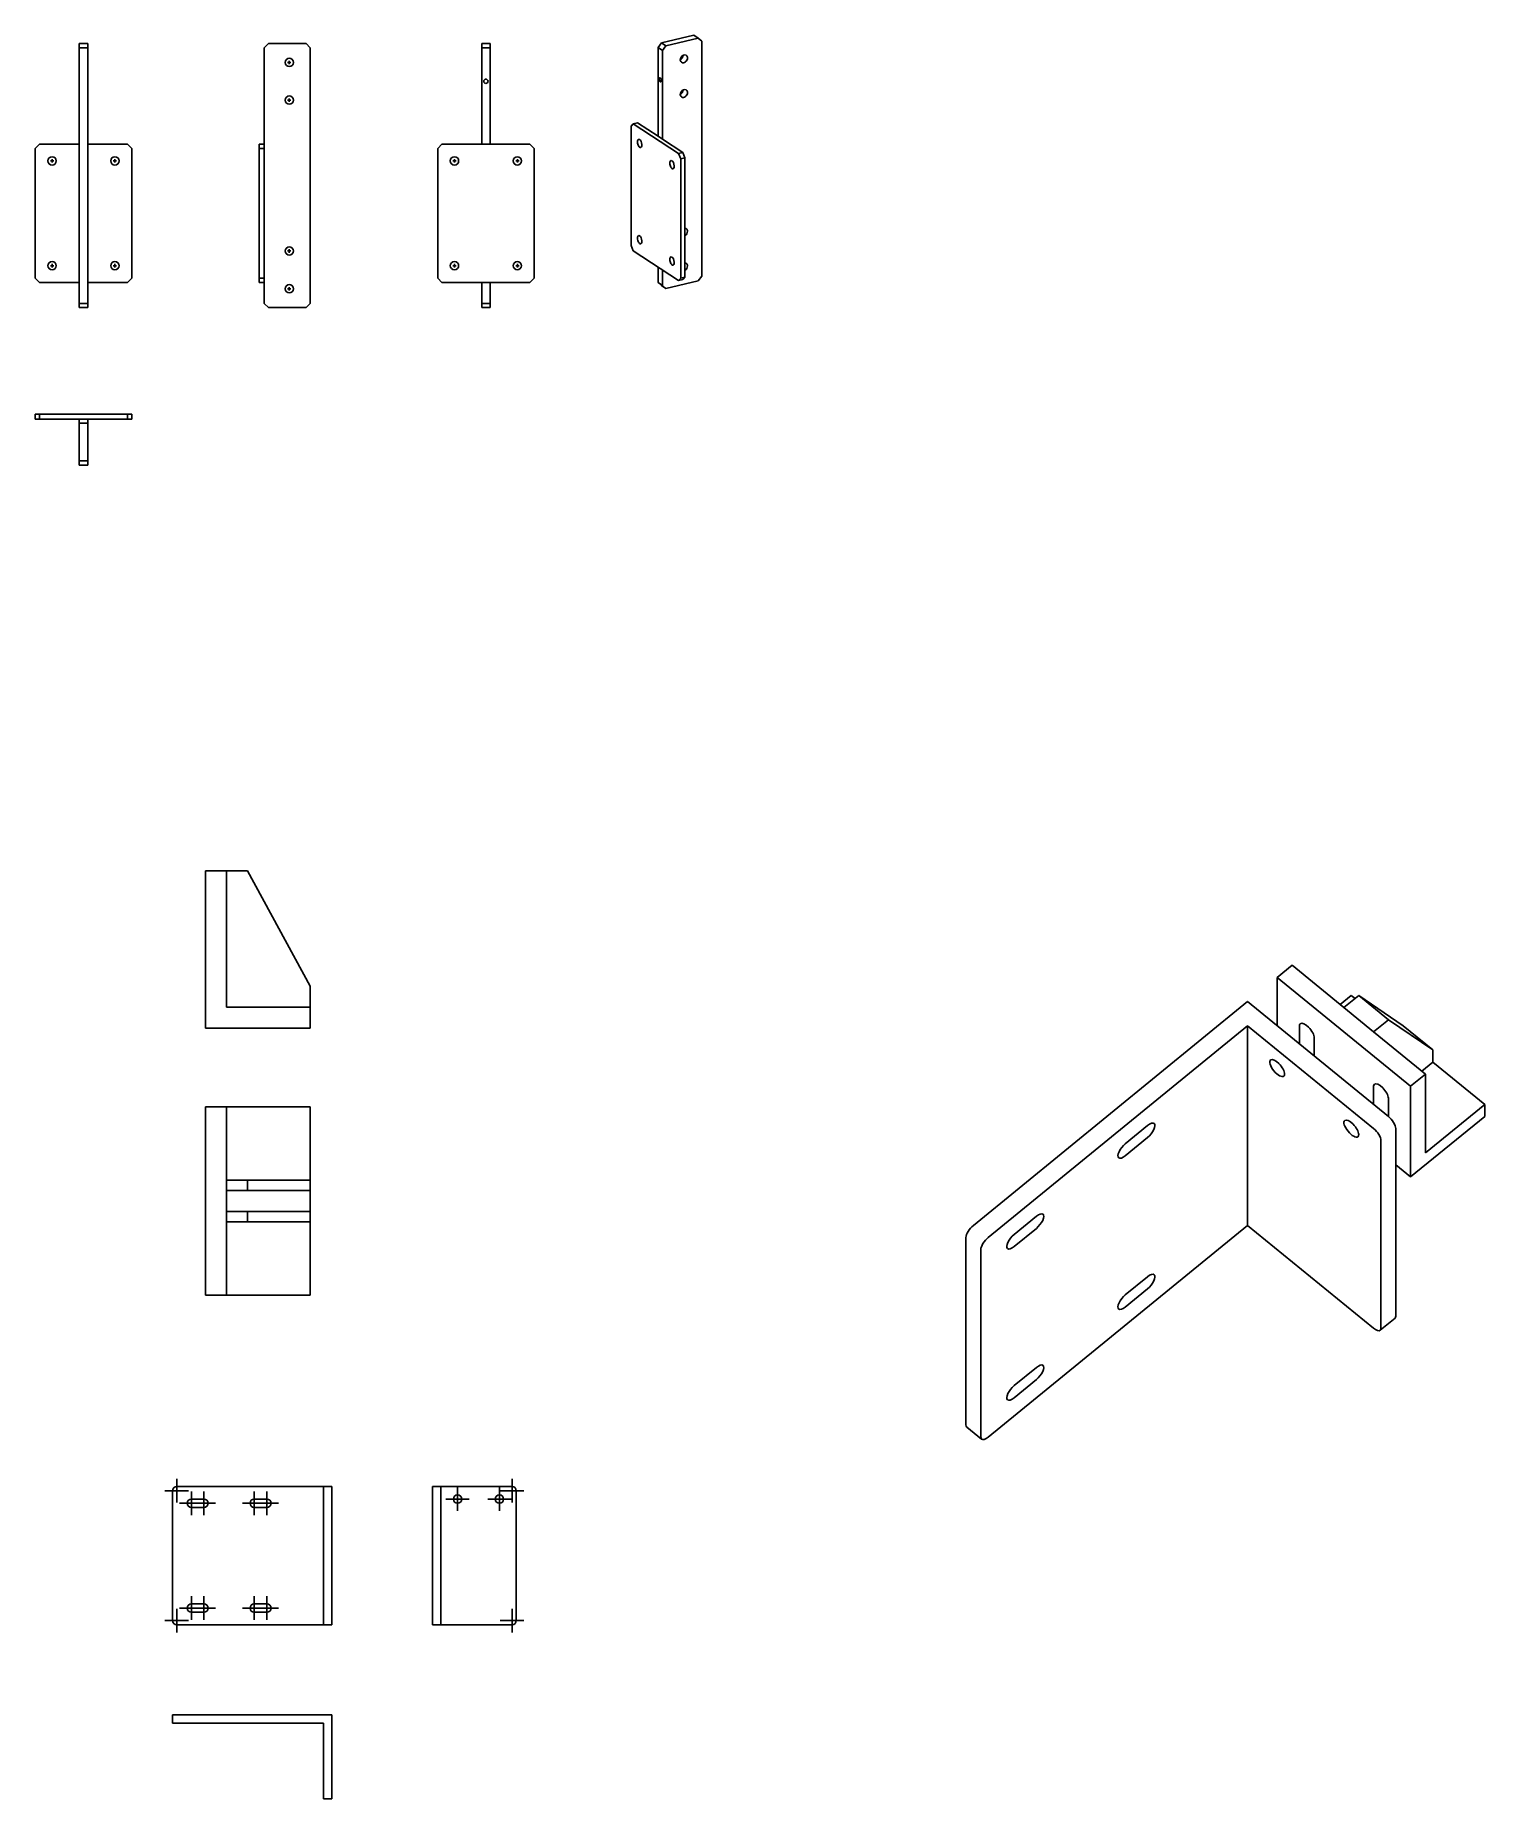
# Model space of a CAD drawing. Extents: x 0 to 346, y 0 to 421.
import ezdxf

# ---------------------------------------------------------------- set-up
doc = ezdxf.new("R2010")
doc.units = 0
doc.layers.get('0').update_dxf_attribs({"linetype": 'CONTINUOUS'})

msp = doc.modelspace()

# ---------------------------------------------------------------- linework, layer by layer
at = {"color": 0}
for p, q in [((157.185, 421.164), (149.466, 419.34)), ((158.213, 420.49), (157.185, 421.164)), ((10.5503, 418.183), (10.5503, 419.181)), ((10.5503, 419.181), (12.5512, 419.181)), ((10.5503, 357.184), (10.5503, 418.183)), ((10.5503, 418.183), (12.5512, 418.183)), ((12.5512, 418.183), (12.5512, 419.181)), ((12.5512, 357.184), (12.5512, 418.183)), ((54.6502, 418.183), (55.6507, 419.181)), ((54.6502, 395.182), (54.6502, 418.183)), ((55.6507, 419.181), (64.6508, 419.181)), ((65.6512, 418.183), (64.6508, 419.181)), ((65.6512, 357.184), (65.6512, 418.183)), ((106.551, 418.183), (106.551, 419.181)), ((106.551, 419.181), (108.551, 419.181)), ((106.551, 395.182), (106.551, 418.183)), ((106.551, 418.183), (108.551, 418.183)), ((108.551, 418.183), (108.551, 419.181)), ((108.551, 395.182), (108.551, 418.183)), ((148.609, 418.218), (149.466, 419.34)), ((148.609, 397.08), (148.609, 418.218)), ((148.609, 418.218), (149.638, 417.544)), ((149.466, 419.34), (150.496, 418.666)), ((149.638, 417.544), (150.496, 418.666)), ((149.638, 396.406), (149.638, 417.544)), ((150.496, 418.666), (158.213, 420.49)), ((159.071, 419.774), (158.213, 420.49)), ((159.071, 363.707), (159.071, 419.774)), ((61.0514, 414.683), (60.2506, 414.683)), ((61.0514, 414.683), (60.2506, 414.683)), ((60.6503, 414.285), (60.6503, 415.082)), ((60.6503, 414.285), (60.6503, 415.082)), ((61.0514, 405.684), (60.2506, 405.684)), ((61.0514, 405.684), (60.2506, 405.684)), ((60.6503, 405.285), (60.6503, 406.086)), ((60.6503, 405.285), (60.6503, 406.082)), ((142.693, 400.046), (142.178, 399.464)), ((143.721, 400.29), (142.693, 400.046)), ((142.693, 400.046), (153.497, 392.952)), ((148.609, 397.08), (143.721, 400.29)), ((142.178, 370.974), (142.178, 399.464)), ((149.638, 396.406), (148.609, 397.08)), ((154.526, 393.192), (149.638, 396.406)), ((0.05099, 394.183), (1.05006, 395.182)), ((0.05099, 363.185), (0.05099, 394.183)), ((1.05006, 395.182), (10.5503, 395.182)), ((4.05007, 390.783), (4.05007, 391.583)), ((4.05007, 390.783), (4.05007, 391.583)), ((12.5512, 395.182), (22.0514, 395.182)), ((19.0514, 390.783), (19.0514, 391.583)), ((19.0514, 390.783), (19.0514, 391.583)), ((22.0514, 395.182), (23.0504, 394.183)), ((23.0504, 363.185), (23.0504, 394.183)), ((53.4515, 394.183), (53.4515, 395.182)), ((53.4515, 395.182), (54.6502, 395.182)), ((53.4515, 394.183), (54.6502, 394.183)), ((53.4515, 363.185), (53.4515, 394.183)), ((54.6502, 394.183), (54.6502, 395.182)), ((54.6502, 363.185), (54.6502, 394.183)), ((97.0509, 395.182), (96.0508, 394.183)), ((96.0508, 363.185), (96.0508, 394.183)), ((97.0509, 395.182), (118.051, 395.182)), ((100.051, 390.783), (100.051, 391.583)), ((100.051, 390.783), (100.051, 391.583)), ((115.051, 390.783), (115.051, 391.583)), ((115.051, 390.783), (115.051, 391.583)), ((119.052, 394.183), (118.051, 395.182)), ((119.052, 363.185), (119.052, 394.183)), ((153.497, 392.952), (154.526, 393.192)), ((154.011, 391.693), (153.497, 392.952)), ((154.011, 391.693), (155.04, 391.936)), ((154.011, 363.202), (154.011, 391.693)), ((155.04, 391.936), (154.526, 393.192)), ((155.04, 363.446), (155.04, 391.936)), ((4.45107, 391.185), (3.65044, 391.185)), ((4.45107, 391.185), (3.65044, 391.185)), ((19.451, 391.185), (18.6504, 391.185)), ((19.451, 391.185), (18.6504, 391.185)), ((100.451, 391.185), (99.6516, 391.185)), ((100.451, 391.185), (99.6516, 391.185)), ((115.451, 391.185), (114.651, 391.185)), ((115.451, 391.185), (114.651, 391.185)), ((142.693, 369.718), (142.178, 370.974)), ((4.45107, 366.183), (3.65044, 366.183)), ((4.45107, 366.183), (3.65044, 366.183)), ((4.05007, 365.785), (4.05007, 366.586)), ((4.05007, 365.785), (4.05007, 366.586)), ((19.451, 366.183), (18.6504, 366.183)), ((19.451, 366.183), (18.6504, 366.183)), ((19.0514, 365.785), (19.0514, 366.586)), ((19.0514, 365.785), (19.0514, 366.586)), ((61.0514, 369.686), (60.2506, 369.686)), ((61.0514, 369.686), (60.2506, 369.686)), ((60.6503, 369.284), (60.6503, 370.085)), ((60.6503, 369.284), (60.6503, 370.085)), ((100.451, 366.183), (99.6516, 366.183)), ((100.451, 366.183), (99.6516, 366.183)), ((100.051, 365.785), (100.051, 366.586)), ((100.051, 365.785), (100.051, 366.586)), ((115.451, 366.183), (114.651, 366.183)), ((115.451, 366.183), (114.651, 366.183)), ((115.051, 365.785), (115.051, 366.586)), ((115.051, 365.785), (115.051, 366.586)), ((153.497, 362.62), (142.693, 369.718)), ((0.05099, 363.185), (1.05006, 362.183)), ((10.5503, 362.183), (1.05006, 362.183)), ((22.0514, 362.183), (12.5512, 362.183)), ((22.0514, 362.183), (23.0504, 363.185)), ((54.6502, 363.185), (53.4515, 363.185)), ((53.4515, 363.185), (53.4515, 362.183)), ((54.6502, 362.183), (53.4515, 362.183)), ((54.6502, 363.185), (54.6502, 362.183)), ((54.6502, 357.184), (54.6502, 362.183)), ((97.0509, 362.183), (96.0508, 363.185)), ((118.051, 362.183), (97.0509, 362.183)), ((106.551, 357.184), (106.551, 362.183)), ((108.551, 357.184), (108.551, 362.183)), ((119.052, 363.185), (118.051, 362.183)), ((148.609, 362.155), (148.609, 365.831)), ((148.609, 362.155), (149.638, 361.481)), ((148.609, 362.155), (149.466, 361.438)), ((149.638, 361.481), (149.638, 365.157)), ((150.496, 360.765), (158.213, 362.589)), ((154.011, 363.202), (153.497, 362.62)), ((154.526, 362.864), (153.497, 362.62)), ((155.04, 363.446), (154.011, 363.202)), ((155.04, 363.446), (154.526, 362.864)), ((158.213, 362.589), (159.071, 363.707)), ((61.0514, 360.684), (60.2506, 360.684)), ((61.0514, 360.684), (60.2506, 360.684)), ((60.6503, 360.285), (60.6503, 361.086)), ((60.6503, 360.285), (60.6503, 361.086)), ((149.466, 361.438), (150.496, 360.765)), ((149.638, 361.481), (150.496, 360.765)), ((10.5503, 356.182), (10.5503, 357.184)), ((10.5503, 357.184), (12.5512, 357.184)), ((10.5503, 356.182), (12.5512, 356.182)), ((12.5512, 356.182), (12.5512, 357.184)), ((54.6502, 357.184), (55.6507, 356.182)), ((55.6507, 356.182), (64.6508, 356.182)), ((64.6508, 356.182), (65.6512, 357.184)), ((106.551, 357.184), (108.551, 357.184)), ((106.551, 357.184), (106.551, 356.182)), ((106.551, 356.182), (108.551, 356.182)), ((108.551, 357.184), (108.551, 356.182)), ((0.05099, 330.783), (0.05099, 329.584)), ((0.05099, 330.783), (1.05006, 330.783)), ((0.05099, 329.584), (1.05006, 329.584)), ((1.05006, 330.783), (1.05006, 329.584)), ((22.0514, 330.783), (1.05006, 330.783)), ((1.05006, 329.584), (10.5503, 329.584)), ((10.5503, 329.584), (10.5503, 328.585)), ((12.5512, 329.584), (10.5503, 329.584)), ((10.5503, 328.585), (10.5503, 319.584)), ((12.5512, 328.585), (10.5503, 328.585)), ((12.5512, 329.584), (22.0514, 329.584)), ((12.5512, 329.584), (12.5512, 328.585)), ((12.5512, 319.584), (12.5512, 328.585)), ((22.0514, 330.783), (23.0504, 330.783)), ((22.0514, 329.584), (22.0514, 330.783)), ((22.0514, 329.584), (23.0504, 329.584)), ((23.0504, 329.584), (23.0504, 330.783)), ((10.5503, 318.583), (10.5503, 319.584)), ((10.5503, 319.584), (12.5512, 319.584)), ((10.5503, 318.583), (12.5512, 318.583)), ((12.5512, 318.583), (12.5512, 319.584)), ((40.652, 221.742), (40.652, 184.242)), ((45.653, 221.742), (40.652, 221.742)), ((45.653, 189.242), (45.653, 221.742)), ((50.6525, 221.742), (45.653, 221.742)), ((65.6527, 194.24), (50.6525, 221.742)), ((299.854, 199.244), (296.318, 196.357)), ((312.229, 189.14), (299.854, 199.244)), ((65.6527, 189.242), (65.6527, 194.24)), ((328.138, 170.378), (296.318, 196.357)), ((296.318, 196.357), (296.318, 184.81)), ((223.84, 137.178), (289.247, 190.583)), ((289.247, 190.583), (322.836, 163.161)), ((313.995, 192.027), (311.344, 189.862)), ((315.764, 192.027), (312.229, 189.14)), ((314.88, 191.305), (313.995, 192.027)), ((322.836, 186.254), (315.764, 192.027)), ((326.371, 184.81), (315.764, 192.027)), ((65.6527, 189.242), (45.653, 189.242)), ((65.6527, 184.242), (65.6527, 189.242)), ((319.3, 183.366), (312.229, 189.14)), ((322.836, 186.254), (319.3, 183.366)), ((333.441, 179.038), (322.836, 186.254)), ((40.652, 184.242), (65.6527, 184.242)), ((289.247, 184.81), (227.375, 134.293)), ((319.3, 160.273), (289.247, 184.81)), ((289.247, 137.178), (289.247, 184.81)), ((301.622, 180.482), (301.622, 184.81)), ((305.157, 177.595), (305.157, 181.923)), ((331.675, 173.264), (319.3, 183.366)), ((333.441, 179.038), (326.371, 184.81)), ((333.441, 176.149), (333.441, 179.038)), ((331.675, 173.264), (328.138, 170.378)), ((330.79, 173.986), (333.441, 176.149)), ((331.675, 154.499), (331.675, 173.264)), ((345.816, 166.047), (333.441, 176.149)), ((319.3, 166.047), (319.3, 170.378)), ((319.3, 170.378), (319.3, 170.378)), ((328.138, 170.378), (328.138, 148.726)), ((40.652, 120.492), (40.652, 165.49)), ((45.653, 165.49), (40.652, 165.49)), ((45.653, 147.992), (45.653, 165.49)), ((65.6527, 165.49), (45.653, 165.49)), ((65.6527, 147.992), (65.6527, 165.49)), ((322.836, 163.161), (322.836, 167.489)), ((345.816, 166.047), (331.675, 154.499)), ((345.816, 163.161), (345.816, 166.047)), ((260.08, 156.665), (265.383, 160.993)), ((324.602, 115.528), (324.602, 160.273)), ((328.138, 148.726), (345.816, 163.161)), ((260.08, 153.777), (265.383, 158.109)), ((321.068, 112.642), (321.068, 157.387)), ((328.138, 148.726), (324.602, 151.613)), ((45.653, 145.492), (45.653, 147.992)), ((50.6525, 147.992), (45.653, 147.992)), ((50.6525, 145.492), (50.6525, 147.992)), ((65.6527, 147.992), (50.6525, 147.992)), ((65.6527, 145.492), (65.6527, 147.992)), ((45.653, 140.49), (45.653, 145.492)), ((45.653, 145.492), (50.6525, 145.492)), ((50.6525, 145.492), (65.6527, 145.492)), ((65.6527, 140.49), (65.6527, 145.492)), ((45.653, 137.99), (45.653, 140.49)), ((45.653, 140.49), (50.6525, 140.49)), ((50.6525, 137.99), (50.6525, 140.49)), ((50.6525, 140.49), (65.6527, 140.49)), ((65.6527, 137.99), (65.6527, 140.49)), ((233.562, 135.015), (238.867, 139.343)), ((45.653, 120.492), (45.653, 137.99)), ((50.6525, 137.99), (45.653, 137.99)), ((65.6527, 137.99), (50.6525, 137.99)), ((65.6527, 120.492), (65.6527, 137.99)), ((289.247, 137.178), (227.375, 86.6606)), ((233.562, 132.126), (238.867, 136.458)), ((319.3, 112.642), (289.247, 137.178)), ((222.072, 89.5477), (222.072, 134.293)), ((225.608, 86.6606), (225.608, 131.404)), ((260.08, 120.581), (265.383, 124.909)), ((45.653, 120.492), (40.652, 120.492)), ((65.6527, 120.492), (45.653, 120.492)), ((260.08, 117.693), (265.383, 122.024)), ((324.416, 115.036), (320.88, 112.147)), ((233.562, 98.9309), (238.867, 103.259)), ((233.562, 96.0423), (238.867, 100.372)), ((225.794, 86.1688), (222.26, 89.0545)), ((33.7812, 71.0558), (33.7812, 76.6561)), ((33.7812, 71.0544), (33.7812, 76.6547)), ((113.782, 71.0558), (113.782, 76.6561)), ((113.782, 71.0544), (113.782, 76.6547)), ((36.5813, 73.8558), (30.9824, 73.8558)), ((36.5813, 73.8547), (30.9824, 73.8547)), ((32.7822, 42.8544), (32.7822, 73.8547)), ((68.7821, 74.8552), (33.7812, 74.8552)), ((37.2816, 68.0544), (37.2816, 73.6547)), ((37.2816, 68.0544), (37.2816, 73.6547)), ((37.2816, 71.8552), (40.2816, 71.8552)), ((40.2816, 68.0544), (40.2816, 73.6547)), ((40.2816, 68.0544), (40.2816, 73.6547)), ((52.2813, 68.0544), (52.2813, 73.6547)), ((52.2813, 68.0544), (52.2813, 73.6547)), ((52.2813, 71.8552), (55.2813, 71.8552)), ((55.2813, 68.0544), (55.2813, 73.6547)), ((55.2813, 68.0544), (55.2813, 73.6547)), ((70.7817, 74.8552), (68.7821, 74.8552)), ((68.7821, 74.8552), (68.7821, 73.8547)), ((68.7821, 42.8544), (68.7821, 73.8547)), ((70.7817, 74.8552), (70.7817, 73.8547)), ((70.7817, 42.8544), (70.7817, 73.8547)), ((94.7815, 74.8552), (94.7815, 73.8547)), ((96.7825, 74.8552), (94.7815, 74.8552)), ((94.7815, 42.8544), (94.7815, 73.8547)), ((113.782, 74.8552), (96.7825, 74.8552)), ((96.7825, 74.8552), (96.7825, 73.8547)), ((96.7825, 42.8544), (96.7825, 73.8547)), ((103.582, 71.8552), (97.9812, 71.8552)), ((103.582, 71.8552), (97.9812, 71.8552)), ((100.782, 69.0548), (100.782, 74.6538)), ((100.782, 69.0548), (100.782, 74.6538)), ((113.582, 71.8552), (107.982, 71.8552)), ((113.582, 71.8552), (107.982, 71.8552)), ((110.782, 69.0548), (110.782, 74.6538)), ((110.782, 69.0548), (110.782, 74.6538)), ((116.582, 73.8558), (110.982, 73.8558)), ((116.582, 73.8547), (110.982, 73.8547)), ((114.782, 42.8544), (114.782, 73.8547)), ((40.0816, 70.8561), (34.4813, 70.8561)), ((40.0816, 70.8561), (34.4813, 70.8561)), ((37.2816, 69.8556), (40.2816, 69.8556)), ((43.0816, 70.8561), (37.4812, 70.8561)), ((43.0816, 70.8561), (37.4812, 70.8561)), ((55.0817, 70.8561), (49.4813, 70.8561)), ((55.0817, 70.8561), (49.4813, 70.8561)), ((52.2813, 69.8556), (55.2813, 69.8556)), ((58.0817, 70.8561), (52.4813, 70.8561)), ((58.0817, 70.8561), (52.4813, 70.8561)), ((37.2816, 43.0555), (37.2816, 48.6558)), ((37.2816, 43.0555), (37.2816, 48.6558)), ((37.2816, 46.8545), (40.2816, 46.8545)), ((40.2816, 43.0555), (40.2816, 48.6558)), ((40.2816, 43.0555), (40.2816, 48.6558)), ((52.2813, 43.0555), (52.2813, 48.6558)), ((52.2813, 43.0555), (52.2813, 48.6558)), ((52.2813, 46.8545), (55.2813, 46.8545)), ((55.2813, 43.0555), (55.2813, 48.6558)), ((55.2813, 43.0555), (55.2813, 48.6558)), ((36.5813, 42.8554), (30.9824, 42.8554)), ((36.5813, 42.8544), (30.9824, 42.8544)), ((33.7812, 40.054), (33.7812, 45.6544)), ((33.7812, 40.054), (33.7812, 45.6544)), ((40.0816, 45.8541), (34.4813, 45.8541)), ((40.0816, 45.8541), (34.4813, 45.8541)), ((37.2816, 44.8539), (40.2816, 44.8539)), ((43.0816, 45.8541), (37.4812, 45.8541)), ((43.0816, 45.8541), (37.4812, 45.8541)), ((55.0817, 45.8541), (49.4813, 45.8541)), ((55.0817, 45.8541), (49.4813, 45.8541)), ((52.2813, 44.8539), (55.2813, 44.8539)), ((58.0817, 45.8541), (52.4813, 45.8541)), ((58.0817, 45.8541), (52.4813, 45.8541)), ((68.7821, 41.8553), (68.7821, 42.8544)), ((70.7817, 41.8553), (70.7817, 42.8544)), ((94.7815, 41.8553), (94.7815, 42.8544)), ((96.7825, 41.8553), (96.7825, 42.8544)), ((116.582, 42.8554), (110.982, 42.8554)), ((116.582, 42.8544), (110.982, 42.8544)), ((113.782, 40.054), (113.782, 45.6544)), ((113.782, 40.054), (113.782, 45.6544)), ((68.7821, 41.8553), (33.7812, 41.8553)), ((70.7817, 41.8553), (68.7821, 41.8553)), ((96.7825, 41.8553), (94.7815, 41.8553)), ((113.782, 41.8553), (96.7825, 41.8553)), ((33.7812, 20.3536), (32.7822, 20.3536)), ((32.7822, 18.3541), (32.7822, 20.3536)), ((33.7812, 18.3541), (32.7822, 18.3541)), ((33.7812, 20.3536), (70.7817, 20.3536)), ((68.7821, 18.3541), (33.7812, 18.3541)), ((68.7821, 1.35599), (68.7821, 18.3541)), ((70.7817, 20.3536), (70.7817, 1.35599)), ((68.7821, 1.35599), (68.7821, 0.35553)), ((70.7817, 0.35553), (68.7821, 0.35553)), ((70.7817, 1.35599), (70.7817, 0.35553))]:
    msp.add_line(p, q, dxfattribs=at)
for points in [[(155.333, 416.38), (154.969, 416.616), (154.427, 416.437), (154.124, 415.974)], [(59.6512, 414.683), (59.6512, 415.237), (60.0989, 415.685), (60.6503, 415.685)], [(60.6503, 413.681), (60.0989, 413.681), (59.6512, 414.133), (59.6512, 414.683)], [(60.6503, 415.685), (61.2027, 415.685), (61.6507, 415.237), (61.6507, 414.683)], [(61.6507, 414.683), (61.6507, 414.133), (61.2027, 413.681), (60.6503, 413.681)], [(154.124, 415.974), (153.821, 415.516), (153.87, 414.948), (154.234, 414.708)], [(153.925, 415.357), (154.318, 415.537), (154.603, 415.971), (154.612, 416.401)], [(154.234, 414.708), (154.489, 414.539), (154.846, 414.574), (155.146, 414.796)], [(155.146, 414.796), (155.448, 415.018), (155.641, 415.389), (155.641, 415.745)], [(155.641, 415.745), (155.641, 416.02), (155.528, 416.253), (155.333, 416.38)], [(107.213, 410.552), (107.111, 410.46), (107.05, 410.323), (107.05, 410.185)], [(107.05, 410.185), (107.05, 410.062), (107.097, 409.942), (107.178, 409.85)], [(107.178, 409.85), (107.258, 409.758), (107.374, 409.702), (107.494, 409.688)], [(107.545, 410.683), (107.424, 410.683), (107.302, 410.637), (107.213, 410.552)], [(107.494, 409.688), (107.644, 409.67), (107.801, 409.727), (107.906, 409.833)], [(107.88, 410.563), (107.787, 410.64), (107.666, 410.686), (107.545, 410.683)], [(108.051, 410.157), (108.059, 410.312), (107.994, 410.464), (107.88, 410.563)], [(107.906, 409.833), (107.993, 409.921), (108.045, 410.037), (108.051, 410.157)], [(149.009, 411.018), (148.923, 410.997), (148.865, 410.87), (148.867, 410.697)], [(148.867, 410.697), (148.865, 410.527), (148.922, 410.33), (149.006, 410.199)], [(149.006, 410.199), (149.078, 410.083), (149.167, 410.023), (149.239, 410.041)], [(149.213, 410.901), (149.146, 410.99), (149.071, 411.032), (149.009, 411.018)], [(149.35, 410.598), (149.32, 410.714), (149.271, 410.827), (149.213, 410.901)], [(149.239, 410.041), (149.306, 410.055), (149.357, 410.139), (149.374, 410.259)], [(149.374, 410.259), (149.389, 410.358), (149.38, 410.482), (149.35, 410.598)], [(155.333, 408.107), (154.969, 408.347), (154.427, 408.167), (154.124, 407.705)], [(59.6512, 405.684), (59.6512, 406.238), (60.0989, 406.686), (60.6503, 406.686)], [(60.6503, 404.686), (60.0989, 404.686), (59.6512, 405.13), (59.6512, 405.684)], [(60.6503, 406.686), (61.2027, 406.686), (61.6507, 406.238), (61.6507, 405.684)], [(61.6507, 405.684), (61.6507, 405.13), (61.2027, 404.686), (60.6503, 404.686)], [(154.124, 407.705), (153.821, 407.243), (153.87, 406.672), (154.234, 406.435)], [(153.925, 407.088), (154.318, 407.264), (154.603, 407.698), (154.612, 408.132)], [(154.234, 406.435), (154.489, 406.266), (154.846, 406.305), (155.146, 406.523)], [(155.146, 406.523), (155.448, 406.746), (155.641, 407.116), (155.641, 407.476)], [(155.641, 407.476), (155.641, 407.748), (155.528, 407.98), (155.333, 408.107)], [(143.721, 395.693), (143.721, 396.042), (143.831, 396.289), (144.006, 396.328)], [(143.965, 394.751), (143.813, 395.019), (143.721, 395.376), (143.721, 395.693)], [(144.006, 396.328), (144.26, 396.392), (144.569, 396.004), (144.697, 395.467)], [(3.05098, 391.185), (3.05098, 391.735), (3.49884, 392.183), (4.05007, 392.183)], [(4.05007, 392.183), (4.60266, 392.183), (5.05051, 391.735), (5.05051, 391.185)], [(18.0509, 391.185), (18.0509, 391.735), (18.4988, 392.183), (19.0514, 392.183)], [(19.0514, 392.183), (19.6026, 392.183), (20.0504, 391.735), (20.0504, 391.185)], [(99.0505, 391.185), (99.0505, 391.735), (99.4985, 392.183), (100.051, 392.183)], [(100.051, 392.183), (100.604, 392.183), (101.05, 391.735), (101.05, 391.185)], [(114.051, 391.185), (114.051, 391.735), (114.499, 392.183), (115.051, 392.183)], [(115.051, 392.183), (115.604, 392.183), (116.052, 391.735), (116.052, 391.185)], [(144.467, 394.384), (144.307, 394.346), (144.117, 394.487), (143.965, 394.751)], [(144.697, 395.467), (144.823, 394.928), (144.72, 394.444), (144.467, 394.384)], [(4.05007, 390.183), (3.49884, 390.183), (3.05098, 390.631), (3.05098, 391.185)], [(5.05051, 391.185), (5.05051, 390.631), (4.60266, 390.183), (4.05007, 390.183)], [(19.0514, 390.183), (18.4988, 390.183), (18.0509, 390.631), (18.0509, 391.185)], [(20.0504, 391.185), (20.0504, 390.631), (19.6026, 390.183), (19.0514, 390.183)], [(100.051, 390.183), (99.4985, 390.183), (99.0505, 390.631), (99.0505, 391.185)], [(101.05, 391.185), (101.05, 390.631), (100.604, 390.183), (100.051, 390.183)], [(115.051, 390.183), (114.499, 390.183), (114.051, 390.631), (114.051, 391.185)], [(116.052, 391.185), (116.052, 390.631), (115.604, 390.183), (115.051, 390.183)], [(151.439, 390.627), (151.439, 390.973), (151.548, 391.22), (151.723, 391.262)], [(151.684, 389.682), (151.532, 389.95), (151.439, 390.31), (151.439, 390.627)], [(152.184, 389.315), (152.024, 389.276), (151.835, 389.417), (151.684, 389.682)], [(151.723, 391.262), (151.977, 391.322), (152.287, 390.934), (152.414, 390.398)], [(152.414, 390.398), (152.54, 389.858), (152.437, 389.375), (152.184, 389.315)], [(155.333, 375.02), (155.246, 375.077), (155.146, 375.112), (155.04, 375.123)], [(155.641, 374.385), (155.641, 374.657), (155.528, 374.893), (155.333, 375.02)], [(59.6512, 369.686), (59.6512, 370.237), (60.0989, 370.685), (60.6503, 370.685)], [(60.6503, 370.685), (61.2027, 370.685), (61.6507, 370.237), (61.6507, 369.686)], [(143.721, 372.717), (143.721, 373.066), (143.831, 373.309), (144.006, 373.352)], [(143.965, 371.775), (143.813, 372.043), (143.721, 372.399), (143.721, 372.717)], [(144.467, 371.408), (144.307, 371.369), (144.117, 371.51), (143.965, 371.775)], [(144.006, 373.352), (144.26, 373.412), (144.569, 373.024), (144.697, 372.487)], [(144.697, 372.487), (144.823, 371.951), (144.72, 371.468), (144.467, 371.408)], [(155.04, 373.366), (155.397, 373.574), (155.641, 373.983), (155.641, 374.385)], [(3.05098, 366.183), (3.05098, 366.737), (3.49884, 367.185), (4.05007, 367.185)], [(4.05007, 365.185), (3.49884, 365.185), (3.05098, 365.633), (3.05098, 366.183)], [(4.05007, 367.185), (4.60266, 367.185), (5.05051, 366.737), (5.05051, 366.183)], [(5.05051, 366.183), (5.05051, 365.633), (4.60266, 365.185), (4.05007, 365.185)], [(18.0509, 366.183), (18.0509, 366.737), (18.4988, 367.185), (19.0514, 367.185)], [(19.0514, 365.185), (18.4988, 365.185), (18.0509, 365.633), (18.0509, 366.183)], [(19.0514, 367.185), (19.6026, 367.185), (20.0504, 366.737), (20.0504, 366.183)], [(20.0504, 366.183), (20.0504, 365.633), (19.6026, 365.185), (19.0514, 365.185)], [(60.6503, 368.685), (60.0989, 368.685), (59.6512, 369.133), (59.6512, 369.686)], [(61.6507, 369.686), (61.6507, 369.133), (61.2027, 368.685), (60.6503, 368.685)], [(99.0505, 366.183), (99.0505, 366.737), (99.4985, 367.185), (100.051, 367.185)], [(100.051, 365.185), (99.4985, 365.185), (99.0505, 365.633), (99.0505, 366.183)], [(100.051, 367.185), (100.604, 367.185), (101.05, 366.737), (101.05, 366.183)], [(101.05, 366.183), (101.05, 365.633), (100.604, 365.185), (100.051, 365.185)], [(114.051, 366.183), (114.051, 366.737), (114.499, 367.185), (115.051, 367.185)], [(115.051, 365.185), (114.499, 365.185), (114.051, 365.633), (114.051, 366.183)], [(115.051, 367.185), (115.604, 367.185), (116.052, 366.737), (116.052, 366.183)], [(116.052, 366.183), (116.052, 365.633), (115.604, 365.185), (115.051, 365.185)], [(151.439, 367.647), (151.439, 367.997), (151.548, 368.244), (151.723, 368.282)], [(151.684, 366.705), (151.532, 366.974), (151.439, 367.33), (151.439, 367.647)], [(152.184, 366.339), (152.024, 366.3), (151.835, 366.441), (151.684, 366.705)], [(151.723, 368.282), (151.977, 368.346), (152.287, 367.958), (152.414, 367.422)], [(152.414, 367.422), (152.54, 366.882), (152.437, 366.399), (152.184, 366.339)], [(155.333, 366.748), (155.246, 366.804), (155.146, 366.839), (155.04, 366.85)], [(155.04, 365.097), (155.397, 365.301), (155.641, 365.714), (155.641, 366.116)], [(155.641, 366.116), (155.641, 366.388), (155.528, 366.617), (155.333, 366.748)], [(59.6512, 360.684), (59.6512, 361.237), (60.0989, 361.682), (60.6503, 361.682)], [(60.6503, 359.682), (60.0989, 359.682), (59.6512, 360.133), (59.6512, 360.684)], [(60.6503, 361.682), (61.2027, 361.682), (61.6507, 361.237), (61.6507, 360.684)], [(61.6507, 360.684), (61.6507, 360.133), (61.2027, 359.682), (60.6503, 359.682)], [(301.622, 184.81), (301.622, 185.035), (301.686, 185.203), (301.808, 185.304)], [(301.808, 185.304), (302.175, 185.602), (302.998, 185.244), (303.795, 184.439)], [(303.795, 184.439), (304.593, 183.636), (305.157, 182.594), (305.157, 181.923)], [(296.725, 175.78), (295.927, 176.586), (295.104, 176.941), (294.738, 176.644)], [(294.738, 176.644), (294.301, 176.287), (294.655, 175.132), (295.529, 174.06)], [(295.529, 174.06), (296.401, 172.991), (297.463, 172.413), (297.9, 172.77)], [(298.086, 173.264), (298.086, 173.932), (297.523, 174.974), (296.725, 175.78)], [(297.9, 172.77), (298.023, 172.869), (298.086, 173.04), (298.086, 173.264)], [(319.3, 170.378), (319.3, 170.601), (319.363, 170.769), (319.486, 170.869)], [(319.486, 170.869), (319.852, 171.169), (320.675, 170.811), (321.473, 170.006)], [(321.473, 170.006), (322.271, 169.202), (322.836, 168.161), (322.836, 167.489)], [(265.383, 160.993), (266.052, 161.54), (266.664, 161.732), (266.963, 161.488)], [(266.886, 160.021), (266.565, 159.331), (265.996, 158.61), (265.383, 158.109)], [(266.963, 161.488), (267.237, 161.265), (267.208, 160.71), (266.886, 160.021)], [(312.415, 162.21), (311.978, 161.853), (312.333, 160.697), (313.206, 159.626)], [(314.402, 161.345), (313.604, 162.153), (312.782, 162.508), (312.415, 162.21)], [(315.764, 158.83), (315.764, 159.498), (315.2, 160.54), (314.402, 161.345)], [(319.3, 160.273), (320.275, 159.476), (321.068, 158.184), (321.068, 157.387)], [(322.836, 163.161), (323.812, 162.362), (324.602, 161.069), (324.602, 160.273)], [(258.575, 154.752), (258.898, 155.44), (259.467, 156.165), (260.08, 156.665)], [(313.206, 159.626), (314.078, 158.557), (315.141, 157.98), (315.578, 158.335)], [(315.578, 158.335), (315.7, 158.436), (315.764, 158.607), (315.764, 158.83)], [(258.498, 153.286), (258.224, 153.509), (258.254, 154.065), (258.575, 154.752)], [(260.08, 153.777), (259.41, 153.231), (258.797, 153.04), (258.498, 153.286)], [(238.867, 139.343), (239.536, 139.892), (240.148, 140.08), (240.447, 139.838)], [(240.447, 139.838), (240.721, 139.615), (240.692, 139.059), (240.37, 138.369)], [(223.84, 137.178), (222.863, 136.383), (222.072, 135.091), (222.072, 134.293)], [(232.059, 133.102), (232.381, 133.79), (232.95, 134.515), (233.562, 135.015)], [(240.37, 138.369), (240.047, 137.68), (239.478, 136.958), (238.867, 136.458)], [(227.375, 134.293), (226.399, 133.495), (225.608, 132.202), (225.608, 131.404)], [(231.982, 131.634), (231.708, 131.858), (231.737, 132.414), (232.059, 133.102)], [(233.562, 132.126), (232.893, 131.579), (232.281, 131.389), (231.982, 131.634)], [(265.383, 124.909), (266.052, 125.458), (266.664, 125.648), (266.963, 125.404)], [(266.886, 123.935), (266.565, 123.246), (265.996, 122.523), (265.383, 122.024)], [(266.963, 125.404), (267.237, 125.181), (267.208, 124.626), (266.886, 123.935)], [(258.498, 117.201), (258.224, 117.423), (258.254, 117.979), (258.575, 118.668)], [(258.575, 118.668), (258.898, 119.357), (259.467, 120.081), (260.08, 120.581)], [(260.08, 117.693), (259.41, 117.146), (258.797, 116.955), (258.498, 117.201)], [(324.416, 115.036), (324.539, 115.135), (324.602, 115.305), (324.602, 115.528)], [(319.3, 112.642), (319.969, 112.094), (320.581, 111.905), (320.88, 112.147)], [(320.88, 112.147), (321.003, 112.25), (321.068, 112.416), (321.068, 112.642)], [(238.867, 103.259), (239.536, 103.808), (240.148, 103.998), (240.447, 103.753)], [(240.37, 102.285), (240.047, 101.596), (239.478, 100.873), (238.867, 100.372)], [(240.447, 103.753), (240.721, 103.529), (240.692, 102.974), (240.37, 102.285)], [(231.982, 95.5506), (231.708, 95.7721), (231.737, 96.3291), (232.059, 97.0181)], [(232.059, 97.0181), (232.381, 97.7071), (232.95, 98.4306), (233.562, 98.9309)], [(233.562, 96.0423), (232.893, 95.4952), (232.281, 95.305), (231.982, 95.5506)], [(222.26, 89.0545), (222.136, 89.1551), (222.072, 89.323), (222.072, 89.5477)], [(225.794, 86.1688), (225.672, 86.2693), (225.608, 86.4376), (225.608, 86.6606)], [(227.375, 86.6606), (226.707, 86.1138), (226.094, 85.9222), (225.794, 86.1688)], [(33.7812, 74.8552), (33.23, 74.8552), (32.7822, 74.4086), (32.7822, 73.8547)], [(36.2825, 70.8561), (36.2825, 71.4086), (36.7288, 71.8552), (37.2816, 71.8552)], [(40.2816, 71.8552), (40.834, 71.8552), (41.2821, 71.4086), (41.2821, 70.8561)], [(51.2822, 70.8561), (51.2822, 71.4086), (51.7303, 71.8552), (52.2813, 71.8552)], [(55.2813, 71.8552), (55.8341, 71.8552), (56.2818, 71.4086), (56.2818, 70.8561)], [(99.7825, 71.8552), (99.7825, 72.4062), (100.229, 72.8557), (100.782, 72.8557)], [(100.782, 70.8561), (100.229, 70.8561), (99.7825, 71.3024), (99.7825, 71.8552)], [(100.782, 72.8557), (101.334, 72.8557), (101.782, 72.4062), (101.782, 71.8552)], [(101.782, 71.8552), (101.782, 71.3024), (101.334, 70.8561), (100.782, 70.8561)], [(109.781, 71.8552), (109.781, 72.4062), (110.229, 72.8557), (110.782, 72.8557)], [(110.782, 70.8561), (110.229, 70.8561), (109.781, 71.3024), (109.781, 71.8552)], [(110.782, 72.8557), (111.335, 72.8557), (111.782, 72.4062), (111.782, 71.8552)], [(111.782, 71.8552), (111.782, 71.3024), (111.335, 70.8561), (110.782, 70.8561)], [(113.782, 74.8552), (114.335, 74.8552), (114.782, 74.4086), (114.782, 73.8547)], [(37.2816, 69.8556), (36.7288, 69.8556), (36.2825, 70.3019), (36.2825, 70.8561)], [(41.2821, 70.8561), (41.2821, 70.3019), (40.834, 69.8556), (40.2816, 69.8556)], [(52.2813, 69.8556), (51.7303, 69.8556), (51.2822, 70.3019), (51.2822, 70.8561)], [(56.2818, 70.8561), (56.2818, 70.3019), (55.8341, 69.8556), (55.2813, 69.8556)], [(36.2825, 45.8541), (36.2825, 46.4083), (36.7288, 46.8545), (37.2816, 46.8545)], [(40.2816, 46.8545), (40.834, 46.8545), (41.2821, 46.4083), (41.2821, 45.8541)], [(51.2822, 45.8541), (51.2822, 46.4083), (51.7303, 46.8545), (52.2813, 46.8545)], [(55.2813, 46.8545), (55.8341, 46.8545), (56.2818, 46.4083), (56.2818, 45.8541)], [(33.7812, 41.8553), (33.23, 41.8553), (32.7822, 42.3016), (32.7822, 42.8544)], [(37.2816, 44.8539), (36.7288, 44.8539), (36.2825, 45.3016), (36.2825, 45.8541)], [(41.2821, 45.8541), (41.2821, 45.3016), (40.834, 44.8539), (40.2816, 44.8539)], [(52.2813, 44.8539), (51.7303, 44.8539), (51.2822, 45.3016), (51.2822, 45.8541)], [(56.2818, 45.8541), (56.2818, 45.3016), (55.8341, 44.8539), (55.2813, 44.8539)], [(113.782, 41.8553), (114.335, 41.8553), (114.782, 42.3016), (114.782, 42.8544)]]:
    msp.add_open_spline(points, degree=3, dxfattribs=at)

doc.saveas('drawing.dxf')
